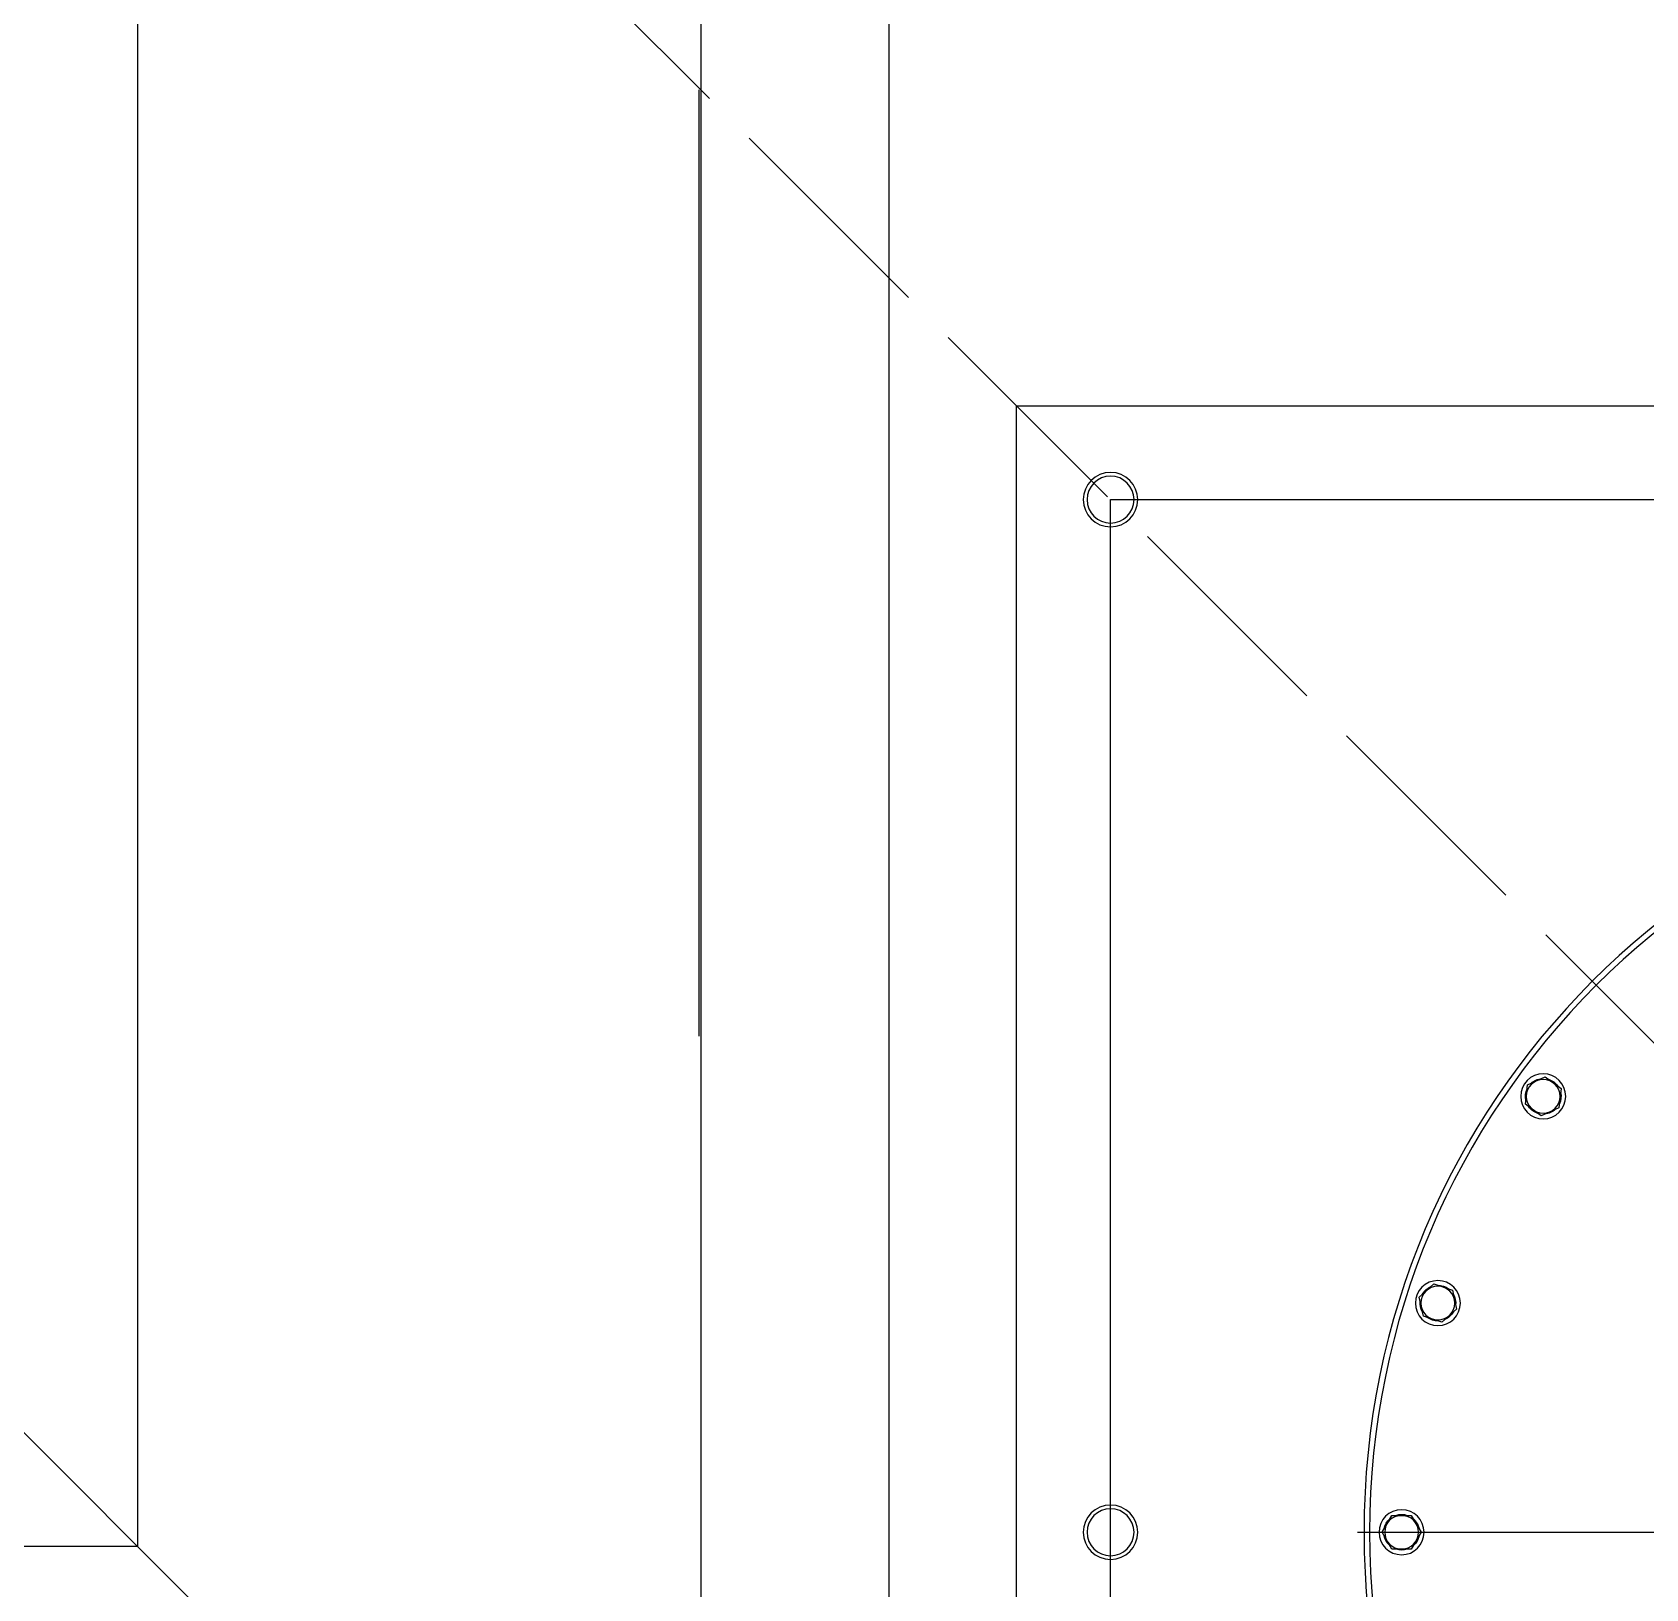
# Model space of a CAD drawing. Header units: millimetres. Extents: x 163705 to 1616509, y 81827 to 302547.
# Drawn here: x 249804 to 250663, y 153060 to 153889 of the extents above; entities that cross this region are included whole.
import ezdxf

# ---------------------------------------------------------------- set-up
doc = ezdxf.new("R2010")
doc.units = ezdxf.units.MM
doc.header["$LTSCALE"] = 10
doc.linetypes.add('ACAD_ISO02W100', pattern=[15, 12, -3])
doc.layers.add('1-文本', color=4, linetype='Continuous', lineweight=0)
doc.layers.add('1-虚线', color=8, linetype='ACAD_ISO02W100', lineweight=0)

# ---------------------------------------------------------------- blocks, each defined once
blk = doc.blocks.new('G$C2612153E')
blk.add_line((1827.78, 4044.19), (3627.78, 5844.19))
at = {"lineweight": -2}
blk.add_line((2399.63, 4045.16), (2903.72, 4045.16), dxfattribs=at)
for points in [[(1727.78, 5944.19), (3727.78, 5944.19), (3727.78, 3944.19), (1727.78, 3944.19)], [(1827.78, 5844.19), (3627.78, 5844.19), (3627.78, 4044.19), (1827.78, 4044.19)], [(2127.78, 5544.19), (3327.78, 5544.19), (3327.78, 4344.19), (2127.78, 4344.19)]]:
    blk.add_lwpolyline(points, close=True)
blk = doc.blocks.new('A$Cf96f6bcf')
at = {"layer": '1-文本', "lineweight": -2}
blk.add_lwpolyline([(-15.9, 8.89), (-21.09, -0.11), (-15.9, -9.11), (-5.51, -9.11), (-0.31, -0.11), (-5.51, 8.89)], close=True, dxfattribs=at)
blk.add_circle((-10.7, -0.11), 12, dxfattribs=at)
for start, end in [(71.32828, 108.67172), (131.32828, 168.67172), (11.32828, 48.67172), (191.32828, 228.67172), (311.32828, 348.67172), (251.32828, 288.67172)]:
    blk.add_arc((-10.7, -0.11), 9.5, start, end, dxfattribs=at)
blk = doc.blocks.new('*X42')
at = {"layer": '1-文本', "lineweight": -2}
blk.add_circle((0, 0), 9, dxfattribs=at)
at = {"layer": '1-文本', "lineweight": -2, "rotation": 341.9999999999995}
blk.add_blockref('A$Cf96f6bcf', (10.21, -3.2), dxfattribs=at)
blk = doc.blocks.new('*X41')
at = {"layer": '1-文本', "lineweight": -2}
for p, rotation in [((6985.73, -26711.14), 287.9999999999996), ((6863.67, -26730.47), 305.9999999999995), ((7107.79, -26730.47), 269.9999999999996), ((6753.55, -26786.57), 323.9999999999995), ((7217.9, -26786.57), 251.9999999999996), ((7305.29, -26873.96), 233.9999999999996), ((6666.17, -26873.96), 341.9999999999995), ((7361.39, -26984.07), 215.9999999999996), ((6590.73, -27106.14), 17.99999999999999), ((7380.73, -27106.14), 197.9999999999996), ((6610.06, -27228.2), 35.99999999999996), ((7361.39, -27228.2), 180), ((6666.17, -27338.31), 53.99999999999991), ((7305.29, -27338.31), 161.9999999999997), ((6753.55, -27425.7), 71.99999999999984), ((7217.9, -27425.7), 143.9999999999997), ((7107.79, -27481.8), 125.9999999999998), ((6863.67, -27481.8), 89.9999999999998), ((6985.73, -27501.14), 107.9999999999998)]:
    blk.add_blockref('*X42', p, dxfattribs=dict(at, rotation=rotation))
blk.add_blockref('*X42', (6610.06, -26984.07), dxfattribs=at)
blk = doc.blocks.new('*X51')
at = {"ltscale": 2}
for p, q in [((0, 83), (0, 418.5)), ((0, -41.5), (0, 41.5)), ((-418.5, 0), (-83, 0)), ((-41.5, 0), (41.5, 0)), ((83, 0), (418.5, 0)), ((0, -418.5), (0, -83))]:
    blk.add_line(p, q, dxfattribs=at)
blk = doc.blocks.new('A$C2352ff67')
at = {"ltscale": 2}
blk.add_lwpolyline([(2667.18, 50), (2667.18, 1150), (1567.18, 1150), (1567.18, 50)], close=True, dxfattribs=at)
at = {"layer": '1-文本', "lineweight": -2}
blk.add_lwpolyline([(1517.18, 500), (1517.18, 0), (2717.18, 0), (2717.18, 1200), (1517.18, 1200), (1517.18, 700)], dxfattribs=at)
for centre, radius in [((2117.18, 600), 415), ((2117.18, 600), 412), ((2117.18, 50), 14.5), ((2117.18, 50), 12.5), ((2667.18, 50), 14.5), ((2667.18, 50), 12.5)]:
    blk.add_circle(centre, radius, dxfattribs=at)
at = {"ltscale": 2}
blk.add_blockref('*X51', (2117.18, 600), dxfattribs=at)
at = {"layer": '1-文本', "lineweight": -2}
blk.add_blockref('*X41', (-4868.55, 27706.14), dxfattribs=at)
blk = doc.blocks.new('A$C285bc443')
at = {"layer": '1-虚线'}
blk.add_lwpolyline([(2418.33, 1273.9), (721.27, -423.15), (2418.33, -2120.21, -2.414214)], format="xyb", close=True, dxfattribs=at)
at = {"xscale": -1, "rotation": 180}
blk.add_blockref('A$C2352ff67', (-1395.91, 176.85), dxfattribs=at)
blk = doc.blocks.new('A$C790c3438')
at = {"rotation": 90}
for name, p in [('G$C2612153E', (9059.57, 11948.92)), ('A$C285bc443', (5360.37, 13363.05))]:
    blk.add_blockref(name, p, dxfattribs=at)

msp = doc.modelspace()

# ---------------------------------------------------------------- block references
msp.add_blockref('A$C790c3438', (245144.313, 139006.156))

doc.saveas('drawing.dxf')
